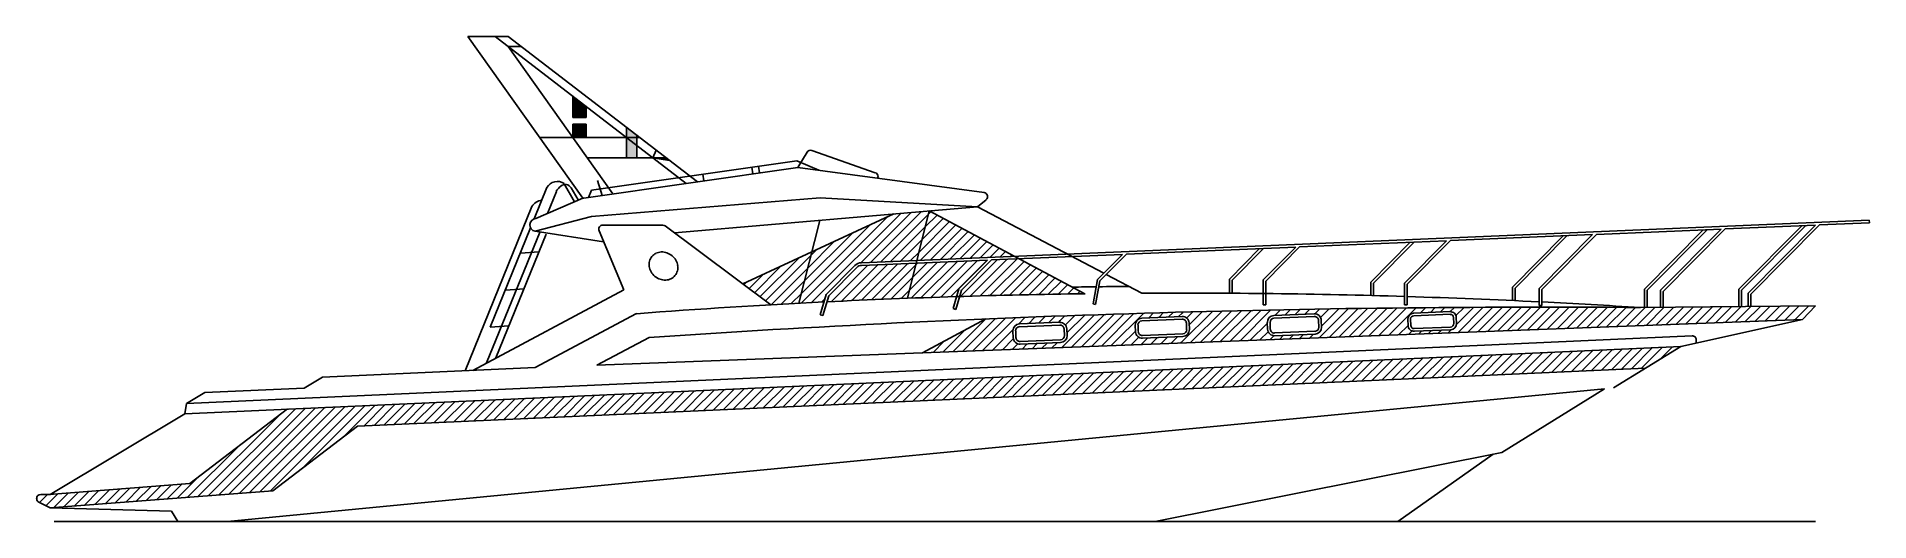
# Model space of a CAD drawing. Header units: metres. Extents: x -13 to 4.5, y 0 to 4.6.
import ezdxf

# ---------------------------------------------------------------- set-up
doc = ezdxf.new("R2010")
doc.units = ezdxf.units.M
doc.layers.add('Ceco.net 40', color=7, linetype='Continuous')

msp = doc.modelspace()

# ---------------------------------------------------------------- linework, layer by layer
at = {"layer": 'Ceco.net 40'}
for p, q in [((-8.887, 4.637), (-8.501, 4.637)), ((-7.788, 3.091), (-8.887, 4.637)), ((-8.628, 4.637), (-6.8, 3.233)), ((-8.501, 4.637), (-6.694, 3.248)), ((-8.503, 4.541), (-8.376, 4.541)), ((-7.502, 3.133), (-8.503, 4.541)), ((-7.884, 3.864), (-7.884, 4.066)), ((-7.884, 3.864), (-7.756, 3.864)), ((-7.756, 3.864), (-7.756, 3.967)), ((-7.884, 3.8), (-7.756, 3.8)), ((-7.884, 3.671), (-7.884, 3.8)), ((-7.756, 3.671), (-7.756, 3.8)), ((-7.37, 3.478), (-7.37, 3.768)), ((-7.274, 3.478), (-7.274, 3.694)), ((-8.2, 3.671), (-7.243, 3.671)), ((-7.119, 3.478), (-7.088, 3.551)), ((-5.735, 3.385), (-5.646, 3.531)), ((-5.601, 3.547), (-4.994, 3.335)), ((-7.778, 3.093), (-5.735, 3.385)), ((-7.747, 3.478), (-6.992, 3.478)), ((-7.707, 3.169), (-5.744, 3.449)), ((-7.119, 3.478), (-6.959, 3.452)), ((-6.165, 3.324), (-6.174, 3.388)), ((-6.102, 3.333), (-6.111, 3.397)), ((-5.744, 3.449), (-5.533, 3.358)), ((-3.954, 3.146), (-5.735, 3.385)), ((-8.253, 2.895), (-8.132, 3.193)), ((-8.128, 2.945), (-8.042, 3.156)), ((-7.869, 3.056), (-7.967, 3.23)), ((-7.835, 3.075), (-7.9, 3.19)), ((-7.735, 3.099), (-7.707, 3.169)), ((-7.604, 3.118), (-7.65, 3.261)), ((-6.634, 3.257), (-6.643, 3.321)), ((-4.968, 3.3), (-4.967, 3.282)), ((-8.912, 1.441), (-8.275, 3.012)), ((-8.239, 2.898), (-7.788, 3.091)), ((-7.707, 2.915), (-5.522, 3.095)), ((-6.912, 2.759), (-4.016, 3.01)), ((-5.522, 3.095), (-4.016, 3.01)), ((-4.016, 3.01), (-3.935, 3.077)), ((-4.016, 3.01), (-2.81, 2.374)), ((-8.673, 1.859), (-8.288, 2.808)), ((-8.245, 2.775), (-7.707, 2.915)), ((-7.598, 2.834), (-7.025, 2.834)), ((-7.002, 2.826), (-5.993, 2.072)), ((-6.26, 2.271), (-4.815, 2.941)), ((-5.525, 2.879), (-5.723, 2.087)), ((-5.127, 2.474), (4.506, 2.881)), ((-4.478, 2.97), (-4.687, 2.134)), ((-4.478, 2.97), (-2.99, 2.178)), ((3.129, 2.797), (3.993, 2.834)), ((3.259, 2.221), (3.86, 2.828)), ((3.284, 2.21), (3.898, 2.83)), ((3.349, 2.184), (3.993, 2.834)), ((3.375, 2.173), (4.031, 2.835)), ((4.031, 2.835), (4.507, 2.855)), ((4.506, 2.881), (4.507, 2.855)), ((-8.708, 1.515), (-8.198, 2.772)), ((-8.619, 1.563), (-8.139, 2.748)), ((-7.59, 2.675), (-8.245, 2.775)), ((-7.398, 2.214), (-7.634, 2.78)), ((-0.938, 2.625), (0.465, 2.685)), ((-0.258, 2.289), (0.119, 2.67)), ((-0.232, 2.279), (0.157, 2.672)), ((0.064, 2.28), (0.465, 2.685)), ((0.09, 2.27), (0.503, 2.686)), ((0.503, 2.686), (1.862, 2.744)), ((1.095, 2.241), (1.581, 2.732)), ((1.121, 2.231), (1.619, 2.733)), ((1.352, 2.229), (1.862, 2.744)), ((1.378, 2.218), (1.9, 2.745)), ((1.9, 2.745), (3.092, 2.796)), ((2.357, 2.221), (2.919, 2.788)), ((2.383, 2.21), (2.957, 2.79)), ((2.512, 2.21), (3.092, 2.796)), ((2.537, 2.2), (3.129, 2.797)), ((-8.386, 2.567), (-8.208, 2.577)), ((-5.126, 2.448), (-3.921, 2.499)), ((-4.194, 2.224), (-3.921, 2.499)), ((-4.171, 2.211), (-3.883, 2.501)), ((-3.883, 2.501), (-2.632, 2.554)), ((-2.871, 2.313), (-2.632, 2.554)), ((-2.847, 2.3), (-2.594, 2.555)), ((-2.594, 2.555), (-0.976, 2.624)), ((-1.61, 2.318), (-1.321, 2.609)), ((-1.584, 2.307), (-1.283, 2.611)), ((-1.288, 2.309), (-0.976, 2.624)), ((-1.262, 2.298), (-0.938, 2.625)), ((-5.462, 2.171), (-5.188, 2.447)), ((-5.439, 2.157), (-5.169, 2.429)), ((-2.871, 2.313), (-2.913, 2.081)), ((-2.847, 2.3), (-2.888, 2.076)), ((-2.786, 2.362), (-2.447, 2.183)), ((-1.61, 2.183), (-1.61, 2.318)), ((-1.584, 2.183), (-1.584, 2.307)), ((-1.288, 2.18), (-1.288, 2.309)), ((-1.288, 2.071), (-1.288, 2.289)), ((-1.262, 2.071), (-1.262, 2.298)), ((-0.258, 2.161), (-0.258, 2.289)), ((-0.232, 2.161), (-0.232, 2.279)), ((0.064, 2.071), (0.064, 2.28)), ((-8.841, 1.444), (-7.398, 2.214)), ((-8.529, 2.213), (-8.351, 2.223)), ((-5.52, 1.976), (-5.462, 2.171)), ((-5.496, 1.968), (-5.439, 2.157)), ((-4.194, 2.224), (-4.248, 2.035)), ((-4.171, 2.211), (-4.223, 2.028)), ((0.09, 2.071), (0.09, 2.27)), ((1.095, 2.112), (1.095, 2.241)), ((1.121, 2.112), (1.121, 2.231)), ((1.352, 2.064), (1.352, 2.229)), ((1.378, 2.064), (1.378, 2.218)), ((2.357, 2.046), (2.357, 2.221)), ((2.383, 2.046), (2.383, 2.21)), ((2.512, 2.047), (2.512, 2.21)), ((2.537, 2.047), (2.537, 2.2)), ((3.259, 2.061), (3.259, 2.221)), ((3.284, 2.061), (3.284, 2.21)), ((3.349, 2.061), (3.349, 2.184)), ((3.375, 2.061), (3.375, 2.173)), ((-8.243, 1.471), (-7.277, 1.987)), ((-7.654, 1.494), (3.869, 1.932)), ((-5.52, 1.976), (-5.496, 1.968)), ((-4.544, 1.612), (-3.936, 1.936)), ((-4.248, 2.035), (-4.223, 2.028)), ((-2.913, 2.081), (-2.888, 2.076)), ((-2.061, 1.961), (-2.447, 1.945)), ((-2.06, 1.935), (-2.446, 1.919)), ((-1.288, 2.071), (-1.262, 2.071)), ((-0.799, 1.985), (-1.185, 1.969)), ((-0.798, 1.959), (-1.184, 1.943)), ((0.064, 2.071), (0.09, 2.071)), ((0.096, 1.932), (0.098, 1.874)), ((0.121, 1.933), (0.123, 1.875)), ((0.499, 2.006), (0.151, 1.992)), ((0.5, 1.981), (0.152, 1.966)), ((0.535, 1.892), (0.533, 1.95)), ((0.561, 1.893), (0.559, 1.951)), ((1.352, 2.064), (1.378, 2.064)), ((3.993, 2.061), (2.318, 2.046)), ((2.705, 1.674), (3.869, 1.932)), ((3.869, 1.932), (3.993, 2.061)), ((-11.577, 1.128), (2.812, 1.776)), ((-8.673, 1.859), (-8.495, 1.869)), ((-7.654, 1.494), (-7.156, 1.759)), ((-3.678, 1.821), (-3.676, 1.757)), ((-3.652, 1.822), (-3.65, 1.758)), ((-3.23, 1.904), (-3.616, 1.888)), ((-3.229, 1.878), (-3.615, 1.862)), ((-3.187, 1.776), (-3.189, 1.841)), ((-3.161, 1.777), (-3.163, 1.842)), ((-2.509, 1.878), (-2.507, 1.814)), ((-2.483, 1.879), (-2.481, 1.815)), ((-2.441, 1.778), (-2.055, 1.793)), ((-2.44, 1.752), (-2.054, 1.768)), ((-2.018, 1.833), (-2.02, 1.898)), ((-1.992, 1.834), (-1.994, 1.899)), ((-1.247, 1.902), (-1.244, 1.838)), ((-1.221, 1.903), (-1.219, 1.839)), ((-1.178, 1.802), (-0.792, 1.818)), ((-1.177, 1.776), (-0.791, 1.792)), ((-0.755, 1.858), (-0.758, 1.922)), ((-0.729, 1.859), (-0.732, 1.923)), ((0.157, 1.844), (0.504, 1.858)), ((0.158, 1.818), (0.505, 1.833)), ((-11.592, 1.03), (2.705, 1.674)), ((-3.61, 1.721), (-3.224, 1.736)), ((-3.609, 1.695), (-3.223, 1.711)), ((2.061, 1.276), (2.705, 1.674)), ((2.853, 1.707), (2.853, 1.737)), ((-10.277, 1.38), (-8.243, 1.471)), ((-9.943, 0.911), (2.368, 1.466)), ((-11.577, 1.128), (-11.403, 1.232)), ((-11.403, 1.232), (-10.452, 1.275)), ((1.977, 1.269), (-11.185, 0)), ((-10.452, 1.275), (-10.277, 1.38)), ((0.993, 0.66), (1.977, 1.269)), ((-11.592, 1.03), (-11.577, 1.128)), ((-10.613, 1.075), (-11.544, 0.361)), ((-12.88, 0.258), (-11.592, 1.03)), ((-9.943, 0.911), (-10.751, 0.292)), ((-2.318, 0), (0.993, 0.66)), ((0.912, 0.644), (0, 0)), ((-11.544, 0.361), (-12.89, 0.257)), ((-13.009, 0.217), (-13.009, 0.219)), ((-12.88, 0.129), (-12.987, 0.183)), ((-12.88, 0.258), (-12.97, 0.258)), ((-10.751, 0.292), (-12.88, 0.129)), ((-11.721, 0.097), (-12.88, 0.129)), ((-11.721, 0.097), (-11.661, 0))]:
    msp.add_line(p, q, dxfattribs=at)
at = {"layer": 'Ceco.net 40', "color": 0}
for p, q in [((-5.701, 2.088), (-4.876, 2.912)), ((-5.7, 2.179), (-5.046, 2.833)), ((-5.605, 2.093), (-4.751, 2.946)), ((-5.133, 2.474), (-4.652, 2.955)), ((-5.037, 2.478), (-4.552, 2.963)), ((-4.942, 2.482), (-4.485, 2.939)), ((-4.847, 2.486), (-4.516, 2.817)), ((-4.576, 2.574), (-4.284, 2.867)), ((-4.562, 2.498), (-4.225, 2.835)), ((-4.546, 2.696), (-4.343, 2.899)), ((-4.516, 2.817), (-4.403, 2.93)), ((-4.485, 2.939), (-4.462, 2.962)), ((-4.467, 2.502), (-4.165, 2.804)), ((-5.67, 2.301), (-5.216, 2.755)), ((-5.639, 2.422), (-5.386, 2.676)), ((-4.752, 2.49), (-4.546, 2.696)), ((-4.372, 2.506), (-4.106, 2.772)), ((-4.277, 2.51), (-4.046, 2.74)), ((-4.182, 2.514), (-3.987, 2.709)), ((-4.087, 2.518), (-3.927, 2.677)), ((-3.991, 2.522), (-3.868, 2.645)), ((-6.096, 2.148), (-5.725, 2.518)), ((-6.044, 2.109), (-5.609, 2.544)), ((-5.609, 2.544), (-5.556, 2.597)), ((-5.317, 2.107), (-4.969, 2.455)), ((-5.222, 2.111), (-4.874, 2.459)), ((-5.126, 2.116), (-4.779, 2.463)), ((-5.031, 2.12), (-4.684, 2.467)), ((-4.936, 2.124), (-4.607, 2.453)), ((-4.668, 2.21), (-4.399, 2.479)), ((-4.657, 2.494), (-4.576, 2.574)), ((-4.651, 2.135), (-4.304, 2.483)), ((-4.637, 2.332), (-4.494, 2.475)), ((-4.607, 2.453), (-4.589, 2.471)), ((-4.557, 2.139), (-4.209, 2.487)), ((-4.462, 2.142), (-4.113, 2.491)), ((-4.368, 2.145), (-4.018, 2.495)), ((-4.274, 2.148), (-3.923, 2.499)), ((-4.18, 2.151), (-3.828, 2.503)), ((-4.086, 2.154), (-3.733, 2.507)), ((-3.992, 2.157), (-3.638, 2.511)), ((-3.899, 2.159), (-3.571, 2.487)), ((-3.896, 2.526), (-3.809, 2.614)), ((-3.805, 2.162), (-3.511, 2.455)), ((-3.801, 2.53), (-3.749, 2.582)), ((-3.706, 2.534), (-3.69, 2.55)), ((-6.252, 2.265), (-6.235, 2.282)), ((-6.2, 2.226), (-6.065, 2.361)), ((-6.148, 2.187), (-5.895, 2.44)), ((-5.99, 2.072), (-5.639, 2.422)), ((-5.893, 2.077), (-5.67, 2.301)), ((-5.413, 2.102), (-5.064, 2.451)), ((-4.841, 2.128), (-4.637, 2.332)), ((-3.712, 2.164), (-3.452, 2.424)), ((-3.619, 2.166), (-3.393, 2.392)), ((-3.525, 2.168), (-3.333, 2.361)), ((-3.432, 2.17), (-3.274, 2.329)), ((-3.34, 2.172), (-3.214, 2.297)), ((-5.797, 2.083), (-5.7, 2.179)), ((-5.509, 2.098), (-5.473, 2.133)), ((-4.746, 2.132), (-4.668, 2.21)), ((-3.247, 2.174), (-3.155, 2.266)), ((-3.154, 2.175), (-3.095, 2.234)), ((-3.062, 2.177), (-3.036, 2.202)), ((-4.253, 1.623), (-3.944, 1.932)), ((-4.158, 1.627), (-3.845, 1.94)), ((-4.063, 1.63), (-3.75, 1.944)), ((-3.969, 1.634), (-3.655, 1.948)), ((-3.625, 1.887), (-3.56, 1.952)), ((-3.529, 1.891), (-3.465, 1.955)), ((-3.434, 1.895), (-3.37, 1.959)), ((-3.339, 1.899), (-3.276, 1.963)), ((-3.227, 1.92), (-3.181, 1.966)), ((-3.211, 1.663), (-2.898, 1.976)), ((-3.177, 1.879), (-3.087, 1.969)), ((-3.162, 1.803), (-2.992, 1.973)), ((-3.117, 1.666), (-2.804, 1.979)), ((-3.022, 1.67), (-2.71, 1.982)), ((-2.927, 1.674), (-2.616, 1.985)), ((-2.833, 1.677), (-2.522, 1.988)), ((-2.738, 1.681), (-2.428, 1.991)), ((-2.38, 1.948), (-2.334, 1.994)), ((-2.285, 1.951), (-2.24, 1.997)), ((-2.19, 1.955), (-2.146, 1.999)), ((-2.095, 1.959), (-2.061, 1.993)), ((-2.066, 1.715), (-1.772, 2.009)), ((-2.061, 1.993), (-2.053, 2.002)), ((-2.017, 1.946), (-1.959, 2.004)), ((-1.993, 1.879), (-1.865, 2.007)), ((-1.981, 1.71), (-1.679, 2.012)), ((-1.886, 1.713), (-1.585, 2.014)), ((-1.791, 1.717), (-1.492, 2.016)), ((-1.697, 1.72), (-1.399, 2.018)), ((-1.602, 1.724), (-1.306, 2.02)), ((-1.507, 1.728), (-1.213, 2.022)), ((-1.174, 1.97), (-1.12, 2.024)), ((-1.079, 1.973), (-1.027, 2.026)), ((-0.984, 1.977), (-0.934, 2.027)), ((-0.889, 1.981), (-0.841, 2.029)), ((-0.794, 1.985), (-0.749, 2.031)), ((-0.75, 1.756), (-0.471, 2.035)), ((-0.739, 1.95), (-0.656, 2.032)), ((-0.73, 1.867), (-0.563, 2.034)), ((-0.655, 1.76), (-0.379, 2.036)), ((-0.56, 1.764), (-0.286, 2.038)), ((-0.466, 1.767), (-0.194, 2.039)), ((-0.371, 1.771), (-0.102, 2.04)), ((-0.276, 1.774), (-0.01, 2.041)), ((-0.182, 1.778), (0.082, 2.042)), ((-0.087, 1.782), (0.174, 2.043)), ((0.217, 1.995), (0.266, 2.044)), ((0.312, 1.999), (0.358, 2.045)), ((0.407, 2.003), (0.45, 2.045)), ((0.502, 2.006), (0.542, 2.046)), ((0.555, 1.969), (0.633, 2.047)), ((0.561, 1.883), (0.725, 2.047)), ((0.576, 1.807), (0.817, 2.048)), ((0.67, 1.81), (0.908, 2.048)), ((0.765, 1.814), (0.999, 2.048)), ((0.86, 1.818), (1.091, 2.049)), ((0.954, 1.821), (1.182, 2.049)), ((1.049, 1.825), (1.273, 2.049)), ((1.144, 1.828), (1.364, 2.049)), ((1.238, 1.832), (1.455, 2.049)), ((1.333, 1.836), (1.546, 2.049)), ((1.428, 1.839), (1.637, 2.049)), ((1.522, 1.843), (1.728, 2.048)), ((1.617, 1.846), (1.819, 2.048)), ((1.712, 1.85), (1.91, 2.048)), ((1.806, 1.854), (2, 2.047)), ((1.901, 1.857), (2.091, 2.047)), ((1.996, 1.861), (2.182, 2.046)), ((2.09, 1.864), (2.272, 2.046)), ((2.185, 1.868), (2.363, 2.046)), ((2.28, 1.872), (2.455, 2.047)), ((2.375, 1.875), (2.547, 2.048)), ((2.469, 1.879), (2.639, 2.048)), ((2.564, 1.882), (2.731, 2.049)), ((2.659, 1.886), (2.823, 2.05)), ((2.753, 1.89), (2.915, 2.051)), ((2.848, 1.893), (3.007, 2.052)), ((2.943, 1.897), (3.098, 2.053)), ((3.037, 1.9), (3.19, 2.053)), ((3.132, 1.904), (3.282, 2.054)), ((3.227, 1.908), (3.374, 2.055)), ((3.321, 1.911), (3.466, 2.056)), ((3.416, 1.915), (3.558, 2.057)), ((3.511, 1.918), (3.65, 2.058)), ((3.605, 1.922), (3.742, 2.059)), ((3.7, 1.926), (3.834, 2.059)), ((3.795, 1.929), (3.926, 2.06)), ((-4.347, 1.619), (-4.139, 1.828)), ((-3.874, 1.638), (-3.677, 1.834)), ((-3.244, 1.903), (-3.227, 1.92)), ((-2.643, 1.684), (-2.507, 1.821)), ((-2.549, 1.688), (-2.476, 1.761)), ((-2.454, 1.692), (-2.392, 1.754)), ((-2.359, 1.695), (-2.297, 1.758)), ((-2.265, 1.699), (-2.202, 1.762)), ((-2.17, 1.702), (-2.107, 1.765)), ((-1.413, 1.731), (-1.246, 1.897)), ((-1.318, 1.735), (-1.239, 1.814)), ((-1.223, 1.738), (-1.185, 1.776)), ((-1.128, 1.742), (-1.091, 1.78)), ((-1.034, 1.746), (-0.996, 1.783)), ((-0.939, 1.749), (-0.901, 1.787)), ((-0.844, 1.753), (-0.806, 1.791)), ((0.008, 1.785), (0.098, 1.875)), ((0.102, 1.789), (0.136, 1.822)), ((0.197, 1.792), (0.226, 1.821)), ((0.292, 1.796), (0.321, 1.825)), ((0.386, 1.8), (0.416, 1.829)), ((0.481, 1.803), (0.507, 1.829)), ((0.507, 1.829), (0.511, 1.833)), ((-4.537, 1.612), (-4.529, 1.62)), ((-4.442, 1.616), (-4.334, 1.724)), ((-3.779, 1.641), (-3.675, 1.746)), ((-3.685, 1.645), (-3.631, 1.698)), ((-3.59, 1.648), (-3.541, 1.698)), ((-3.495, 1.652), (-3.446, 1.702)), ((-3.401, 1.656), (-3.351, 1.705)), ((-3.306, 1.659), (-3.256, 1.709)), ((-2.075, 1.706), (-2.066, 1.715)), ((0.42, 1.378), (0.623, 1.581)), ((0.516, 1.382), (0.718, 1.585)), ((0.611, 1.387), (0.814, 1.589)), ((0.706, 1.391), (0.909, 1.594)), ((0.802, 1.395), (1.004, 1.598)), ((0.897, 1.4), (1.1, 1.602)), ((0.992, 1.404), (1.195, 1.606)), ((1.088, 1.408), (1.29, 1.611)), ((1.183, 1.412), (1.386, 1.615)), ((1.279, 1.417), (1.481, 1.619)), ((1.374, 1.421), (1.576, 1.624)), ((1.469, 1.425), (1.672, 1.628)), ((1.565, 1.43), (1.767, 1.632)), ((1.66, 1.434), (1.863, 1.636)), ((1.755, 1.438), (1.958, 1.641)), ((1.851, 1.443), (2.053, 1.645)), ((1.946, 1.447), (2.149, 1.649)), ((2.042, 1.451), (2.244, 1.654)), ((2.137, 1.455), (2.339, 1.658)), ((2.232, 1.46), (2.435, 1.662)), ((2.328, 1.464), (2.53, 1.667)), ((2.506, 1.551), (2.626, 1.671)), ((-3.49, 1.202), (-3.287, 1.404)), ((-3.395, 1.206), (-3.192, 1.409)), ((-3.299, 1.211), (-3.097, 1.413)), ((-3.204, 1.215), (-3.001, 1.417)), ((-3.108, 1.219), (-2.906, 1.422)), ((-3.013, 1.223), (-2.811, 1.426)), ((-2.918, 1.228), (-2.715, 1.43)), ((-2.822, 1.232), (-2.62, 1.435)), ((-2.727, 1.236), (-2.524, 1.439)), ((-2.632, 1.241), (-2.429, 1.443)), ((-2.536, 1.245), (-2.334, 1.447)), ((-2.441, 1.249), (-2.238, 1.452)), ((-2.346, 1.254), (-2.143, 1.456)), ((-2.25, 1.258), (-2.048, 1.46)), ((-2.155, 1.262), (-1.952, 1.465)), ((-2.059, 1.266), (-1.857, 1.469)), ((-1.964, 1.271), (-1.761, 1.473)), ((-1.869, 1.275), (-1.666, 1.478)), ((-1.773, 1.279), (-1.571, 1.482)), ((-1.678, 1.284), (-1.475, 1.486)), ((-1.583, 1.288), (-1.38, 1.49)), ((-1.487, 1.292), (-1.285, 1.495)), ((-1.392, 1.296), (-1.189, 1.499)), ((-1.296, 1.301), (-1.094, 1.503)), ((-1.201, 1.305), (-0.999, 1.508)), ((-1.106, 1.309), (-0.903, 1.512)), ((-1.01, 1.314), (-0.808, 1.516)), ((-0.915, 1.318), (-0.712, 1.52)), ((-0.82, 1.322), (-0.617, 1.525)), ((-0.724, 1.327), (-0.522, 1.529)), ((-0.629, 1.331), (-0.426, 1.533)), ((-0.533, 1.335), (-0.331, 1.538)), ((-0.438, 1.339), (-0.236, 1.542)), ((-0.343, 1.344), (-0.14, 1.546)), ((-0.247, 1.348), (-0.045, 1.551)), ((-0.152, 1.352), (0.051, 1.555)), ((-0.057, 1.357), (0.146, 1.559)), ((0.039, 1.361), (0.241, 1.563)), ((0.134, 1.365), (0.337, 1.568)), ((0.23, 1.37), (0.432, 1.572)), ((0.325, 1.374), (0.527, 1.576)), ((-7.4, 1.026), (-7.198, 1.228)), ((-7.305, 1.03), (-7.102, 1.233)), ((-7.209, 1.034), (-7.007, 1.237)), ((-7.114, 1.039), (-6.912, 1.241)), ((-7.019, 1.043), (-6.816, 1.246)), ((-6.923, 1.047), (-6.721, 1.25)), ((-6.828, 1.052), (-6.625, 1.254)), ((-6.733, 1.056), (-6.53, 1.258)), ((-6.637, 1.06), (-6.435, 1.263)), ((-6.542, 1.064), (-6.339, 1.267)), ((-6.446, 1.069), (-6.244, 1.271)), ((-6.351, 1.073), (-6.149, 1.276)), ((-6.256, 1.077), (-6.053, 1.28)), ((-6.16, 1.082), (-5.958, 1.284)), ((-6.065, 1.086), (-5.862, 1.288)), ((-5.97, 1.09), (-5.767, 1.293)), ((-5.874, 1.095), (-5.672, 1.297)), ((-5.779, 1.099), (-5.576, 1.301)), ((-5.683, 1.103), (-5.481, 1.306)), ((-5.588, 1.107), (-5.386, 1.31)), ((-5.493, 1.112), (-5.29, 1.314)), ((-5.397, 1.116), (-5.195, 1.319)), ((-5.302, 1.12), (-5.099, 1.323)), ((-5.207, 1.125), (-5.004, 1.327)), ((-5.111, 1.129), (-4.909, 1.331)), ((-5.016, 1.133), (-4.813, 1.336)), ((-4.921, 1.138), (-4.718, 1.34)), ((-4.825, 1.142), (-4.623, 1.344)), ((-4.73, 1.146), (-4.527, 1.349)), ((-4.634, 1.15), (-4.432, 1.353)), ((-4.539, 1.155), (-4.337, 1.357)), ((-4.444, 1.159), (-4.241, 1.362)), ((-4.348, 1.163), (-4.146, 1.366)), ((-4.253, 1.168), (-4.05, 1.37)), ((-4.158, 1.172), (-3.955, 1.374)), ((-4.062, 1.176), (-3.86, 1.379)), ((-3.967, 1.18), (-3.764, 1.383)), ((-3.871, 1.185), (-3.669, 1.387)), ((-3.776, 1.189), (-3.574, 1.392)), ((-3.681, 1.193), (-3.478, 1.396)), ((-3.585, 1.198), (-3.383, 1.4)), ((-11.369, 0.245), (-10.536, 1.078)), ((-11.27, 0.252), (-10.44, 1.082)), ((-11.172, 0.26), (-10.345, 1.087)), ((-11.073, 0.268), (-10.25, 1.091)), ((-10.974, 0.275), (-10.154, 1.095)), ((-10.876, 0.283), (-10.059, 1.099)), ((-10.777, 0.29), (-9.963, 1.104)), ((-10.465, 0.511), (-9.868, 1.108)), ((-10.075, 0.81), (-9.773, 1.112)), ((-9.88, 0.914), (-9.677, 1.117)), ((-9.784, 0.918), (-9.582, 1.121)), ((-9.689, 0.923), (-9.487, 1.125)), ((-9.594, 0.927), (-9.391, 1.13)), ((-9.498, 0.931), (-9.296, 1.134)), ((-9.403, 0.936), (-9.2, 1.138)), ((-9.308, 0.94), (-9.105, 1.142)), ((-9.212, 0.944), (-9.01, 1.147)), ((-9.117, 0.948), (-8.914, 1.151)), ((-9.021, 0.953), (-8.819, 1.155)), ((-8.926, 0.957), (-8.724, 1.16)), ((-8.831, 0.961), (-8.628, 1.164)), ((-8.735, 0.966), (-8.533, 1.168)), ((-8.64, 0.97), (-8.437, 1.172)), ((-8.545, 0.974), (-8.342, 1.177)), ((-8.449, 0.979), (-8.247, 1.181)), ((-8.354, 0.983), (-8.151, 1.185)), ((-8.259, 0.987), (-8.056, 1.19)), ((-8.163, 0.991), (-7.961, 1.194)), ((-8.068, 0.996), (-7.865, 1.198)), ((-7.972, 1), (-7.77, 1.203)), ((-7.877, 1.004), (-7.675, 1.207)), ((-7.782, 1.009), (-7.579, 1.211)), ((-7.686, 1.013), (-7.484, 1.215)), ((-7.591, 1.017), (-7.388, 1.22)), ((-7.496, 1.022), (-7.293, 1.224)), ((-11.467, 0.237), (-10.688, 1.017)), ((-11.566, 0.23), (-11.078, 0.718)), ((-11.763, 0.215), (-11.624, 0.354)), ((-11.665, 0.222), (-11.467, 0.419)), ((-12.982, 0.18), (-12.904, 0.258)), ((-12.921, 0.149), (-12.807, 0.264)), ((-12.849, 0.131), (-12.709, 0.271)), ((-12.75, 0.139), (-12.61, 0.279)), ((-12.651, 0.146), (-12.511, 0.286)), ((-12.553, 0.154), (-12.413, 0.294)), ((-12.454, 0.162), (-12.314, 0.301)), ((-12.355, 0.169), (-12.215, 0.309)), ((-12.257, 0.177), (-12.117, 0.317)), ((-12.158, 0.184), (-12.018, 0.324)), ((-12.059, 0.192), (-11.919, 0.332)), ((-11.961, 0.199), (-11.821, 0.339)), ((-11.862, 0.207), (-11.722, 0.347))]:
    msp.add_line(p, q, dxfattribs=at)
at = {"layer": 'Ceco.net 40', "color": 5}
msp.add_line((3.993, 0), (-12.841, 0), dxfattribs=at)
at = {"layer": 'Ceco.net 40'}
for centre, radius, start, end in [((-5.613, 3.511), 0.0386, 70.7497, 148.7421), ((-5.006, 3.299), 0.0386, 1.6046, 70.7497), ((-8.033, 3.139), 0.113, 54.1408, 151.4433), ((-7.814, 2.999), 0.278, 131.686, 145.3415), ((-7.956, 3.158), 0.0644, 29.4492, 131.686), ((-8.176, 2.958), 0.113, 92.8405, 151.4433), ((-7.773, 3.055), 0.0386, 98.1347, 113.1103), ((-3.959, 3.107), 0.0386, 309.6551, 82.3292), ((-8.232, 2.836), 0.0623, 96.6106, 257.9511), ((-7.598, 2.795), 0.0386, 90, 202.5698), ((-7.025, 2.795), 0.0386, 53.2037, 90), ((-7.026, 2.457), 0.13, 165.4035, 188.7701), ((-7.041, 2.461), 0.114, 140.4681, 165.4035), ((-7.041, 2.461), 0.114, 115.5327, 140.4681), ((-7.034, 2.447), 0.13, 92.1661, 115.5327), ((-7.033, 2.433), 0.144, 70.7234, 92.1661), ((-7.039, 2.417), 0.161, 50.4681, 70.7234), ((-7.039, 2.417), 0.161, 30.2128, 50.4681), ((-7.024, 2.426), 0.144, 8.7701, 30.2128), ((-5.124, 2.384), 0.0902, 92.4196, 135.2596), ((-7.012, 2.459), 0.144, 188.7701, 210.2128), ((-6.997, 2.468), 0.161, 210.2128, 230.4681), ((-6.997, 2.468), 0.161, 230.4681, 250.7234), ((-7.003, 2.452), 0.144, 250.7234, 272.1661), ((-7.002, 2.438), 0.13, 272.1661, 295.5327), ((-6.996, 2.424), 0.114, 295.5327, 320.4681), ((-6.996, 2.424), 0.114, 320.4681, 345.4035), ((-7.011, 2.428), 0.13, 345.4035, 8.7701), ((-5.124, 2.384), 0.0644, 92.4196, 135.2596), ((-2.055, -66.985), 69.169, 90.77414, 92.81842), ((-2.055, -66.985), 69.234, 90.68568, 90.8709), ((-2.055, -66.985), 69.234, 90.42433, 90.66396), ((-2.055, -66.985), 69.169, 88.24405, 90.32479), ((-2.055, -66.985), 69.169, 87.17628, 88.2227), ((-2.055, -66.985), 69.169, 92.84106, 94.3298), ((1.396, -124.327), 126.376, 89.58163, 93.88006), ((-2.445, 1.88), 0.0644, 92.351, 182.1232), ((-2.059, 1.896), 0.0644, 2.1232, 92.351), ((-2.059, 1.896), 0.0386, 2.1232, 92.351), ((-1.182, 1.905), 0.0644, 92.351, 182.1232), ((-1.182, 1.905), 0.0386, 92.351, 182.1232), ((-0.796, 1.921), 0.0644, 2.1232, 92.351), ((-0.796, 1.921), 0.0386, 2.1232, 92.351), ((0.153, 1.934), 0.058, 92.351, 182.1232), ((0.153, 1.934), 0.0322, 92.351, 182.1232), ((0.501, 1.948), 0.058, 2.1232, 92.351), ((0.501, 1.948), 0.0322, 2.1232, 92.351), ((-2.055, -66.985), 69.169, 86.37482, 87.15491), ((-3.614, 1.824), 0.0644, 92.351, 182.1232), ((-3.611, 1.759), 0.0644, 182.1232, 272.351), ((-3.614, 1.824), 0.0386, 92.351, 182.1232), ((-3.611, 1.759), 0.0386, 182.1232, 272.351), ((-3.228, 1.839), 0.0644, 2.1232, 92.351), ((-3.228, 1.839), 0.0386, 2.1232, 92.351), ((-3.225, 1.775), 0.0386, 272.351, 2.1232), ((-3.225, 1.775), 0.0644, 272.351, 2.1232), ((-2.442, 1.816), 0.0644, 182.1232, 272.351), ((-2.445, 1.88), 0.0386, 92.351, 182.1232), ((-2.442, 1.816), 0.0386, 182.1232, 272.351), ((-2.056, 1.832), 0.0386, 272.351, 2.1232), ((-2.056, 1.832), 0.0644, 272.351, 2.1232), ((-1.18, 1.84), 0.0644, 182.1232, 272.351), ((-1.18, 1.84), 0.0386, 182.1232, 272.351), ((-0.794, 1.856), 0.0386, 272.351, 2.1232), ((-0.794, 1.856), 0.0644, 272.351, 2.1232), ((0.156, 1.876), 0.058, 182.1232, 272.351), ((0.156, 1.876), 0.0322, 182.1232, 272.351), ((0.503, 1.891), 0.0322, 272.351, 2.1232), ((0.503, 1.891), 0.058, 272.351, 2.1232), ((2.814, 1.737), 0.0386, 0, 92.5791), ((-12.97, 0.219), 0.0386, 90, 180), ((-12.97, 0.217), 0.0386, 180, 243.4349)]:
    msp.add_arc(centre, radius, start, end, dxfattribs=at)
for points in [[(-7.884, 4.066), (-7.756, 3.967), (-7.884, 3.864), (-7.756, 3.864)], [(-7.884, 3.8), (-7.756, 3.8), (-7.884, 3.671), (-7.756, 3.671)], [(-7.37, 3.768), (-7.274, 3.694), (-7.37, 3.478), (-7.274, 3.478)], [(-7.119, 3.478), (-6.959, 3.452), (-6.992, 3.478)], [(-7.119, 3.478), (-6.992, 3.478), (-6.959, 3.452), (-7.119, 3.478)]]:
    msp.add_solid(points, dxfattribs=at)

doc.saveas('drawing.dxf')
